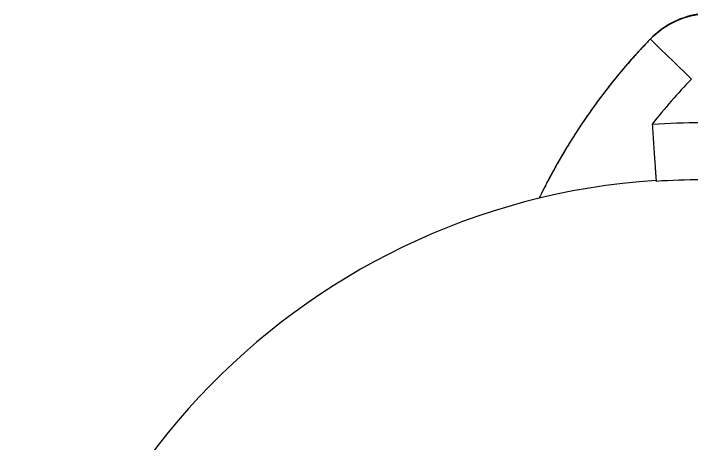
# Model space of a CAD drawing. Extents: x 0 to 790, y 0 to 579.
# Drawn here: x 201.42 to 225.07, y 386.51 to 401.49 of the extents above; entities that cross this region are included whole.
import ezdxf

# ---------------------------------------------------------------- set-up
doc = ezdxf.new("R2010")
doc.units = 0
doc.header["$LTSCALE"] = 10
doc.header["$MEASUREMENT"] = 0
doc.layers.add('1', color=7, linetype='CONTINUOUS')

# ---------------------------------------------------------------- blocks, each defined once
blk = doc.blocks.new('A$C93291215')
at = {"layer": '1'}
blk.add_line((-1.79, 38.91), (-1.79, 38.91), dxfattribs=at)
blk.add_arc((0, 10.039), 24, 93.7928, 180, dxfattribs=at)
for centre, major_axis, ratio, start_param, end_param in [((0.366, 36.824), (2.999, -0.079), 1, 1.719358, 2.398931), ((13.564, 24.057), (21.355, -0.559), 1, 2.398931, 2.684922), ((-0.352, 37.52), (-1.437, 1.391), 0.000168, 0.000154, 1.570951), ((13.564, 24.056), (19.356, -0.507), 1, 2.398931, 2.506505), ((0, 10.039), (23.959, -0.627), 1, 1.596976, 1.663173)]:
    blk.add_ellipse(centre, major_axis=major_axis, ratio=ratio, start_param=start_param, end_param=end_param, dxfattribs=at)
at = {"layer": '1', "extrusion": (0, 0, -1)}
blk.add_ellipse((0, 10.04), major_axis=(25.956, -0.68), ratio=1, start_param=4.620013, end_param=4.686209, dxfattribs=at)
at = {"layer": '1'}
for points, knots in [([(-1.79, 38.91), (-1.551, 39.157), (-1.271, 39.356), (-0.662, 39.653), (-0.334, 39.75), (0.001, 39.793)], [0, 0, 0, 0, 0.5, 0.5, 1, 1, 1, 1]), ([(-1.79, 38.91), (-1.806, 38.894), (-1.838, 38.86), (-1.887, 38.81), (-1.935, 38.759), (-1.983, 38.708), (-2.031, 38.657), (-2.079, 38.605), (-2.127, 38.554), (-2.175, 38.502), (-2.223, 38.449), (-2.271, 38.397), (-2.318, 38.344), (-2.366, 38.291), (-2.413, 38.238), (-2.461, 38.184), (-2.508, 38.13), (-2.555, 38.076), (-2.602, 38.022), (-2.649, 37.967), (-2.696, 37.912), (-2.743, 37.857), (-2.79, 37.802), (-2.837, 37.746), (-2.883, 37.69), (-2.93, 37.634), (-2.976, 37.577), (-3.022, 37.52), (-3.068, 37.463), (-3.114, 37.406), (-3.16, 37.348), (-3.206, 37.291), (-3.252, 37.233), (-3.297, 37.174), (-3.343, 37.115), (-3.388, 37.057), (-3.434, 36.997), (-3.479, 36.938), (-3.524, 36.878), (-3.569, 36.818), (-3.613, 36.758), (-3.658, 36.697), (-3.702, 36.636), (-3.747, 36.575), (-3.791, 36.514), (-3.835, 36.452), (-3.879, 36.39), (-3.923, 36.328), (-3.966, 36.266), (-4.01, 36.203), (-4.053, 36.14), (-4.097, 36.077), (-4.14, 36.013), (-4.183, 35.949), (-4.225, 35.885), (-4.268, 35.821), (-4.31, 35.756), (-4.353, 35.691), (-4.395, 35.626), (-4.437, 35.561), (-4.479, 35.495), (-4.52, 35.429), (-4.562, 35.363), (-4.603, 35.296), (-4.644, 35.23), (-4.685, 35.162), (-4.726, 35.095), (-4.767, 35.028), (-4.807, 34.96), (-4.848, 34.891), (-4.888, 34.823), (-4.928, 34.754), (-4.967, 34.685), (-5.007, 34.616), (-5.046, 34.547), (-5.085, 34.477), (-5.124, 34.407), (-5.163, 34.336), (-5.202, 34.266), (-5.24, 34.195), (-5.278, 34.124), (-5.316, 34.052), (-5.354, 33.981), (-5.392, 33.909), (-5.429, 33.837), (-5.466, 33.764), (-5.491, 33.716), (-5.503, 33.691), (-5.503, 33.691), (-5.503, 33.691), (-5.503, 33.691), (-5.559, 33.581), (-5.615, 33.47), (-5.671, 33.36)], [0, 0, 0, 0, 0.010805, 0.021634, 0.032485, 0.043358, 0.054255, 0.065174, 0.076116, 0.087081, 0.098069, 0.10908, 0.120113, 0.131169, 0.142248, 0.15335, 0.164475, 0.175622, 0.186792, 0.197985, 0.209201, 0.22044, 0.231701, 0.242985, 0.254293, 0.265623, 0.276975, 0.288351, 0.29975, 0.311171, 0.322615, 0.334082, 0.345572, 0.357085, 0.36862, 0.380179, 0.39176, 0.403364, 0.414991, 0.426641, 0.438313, 0.450009, 0.461727, 0.473469, 0.485233, 0.49702, 0.50883, 0.520662, 0.532518, 0.544396, 0.556298, 0.568222, 0.580169, 0.592139, 0.604132, 0.616148, 0.628187, 0.640248, 0.652333, 0.66444, 0.676571, 0.688724, 0.7009, 0.713099, 0.725321, 0.737565, 0.749833, 0.762124, 0.774437, 0.786774, 0.799133, 0.811515, 0.82392, 0.836349, 0.8488, 0.861274, 0.87377, 0.88629, 0.898833, 0.911398, 0.923987, 0.936599, 0.949233, 0.96189, 0.974571, 0.987274, 1, 1, 1, 1, 1, 1, 1.057999, 1.057999, 1.057999, 1.057999]), ([(-1.717, 35.947), (-1.702, 35.719), (-1.678, 35.351), (-1.647, 34.882), (-1.626, 34.565), (-1.609, 34.303), (-1.591, 34.046), (-1.586, 33.966), (-1.585, 33.954)], [0, 0, 0, 0, 0.249025, 0.374279, 0.499532, 0.624785, 0.750039, 1, 1, 1, 1])]:
    blk.add_open_spline(points, degree=3, knots=knots, dxfattribs=at)

msp = doc.modelspace()

# ---------------------------------------------------------------- block references
at = {"layer": '1'}
msp.add_blockref('A$C93291215', (225.422, 361.692), dxfattribs=at)

doc.saveas('drawing.dxf')
